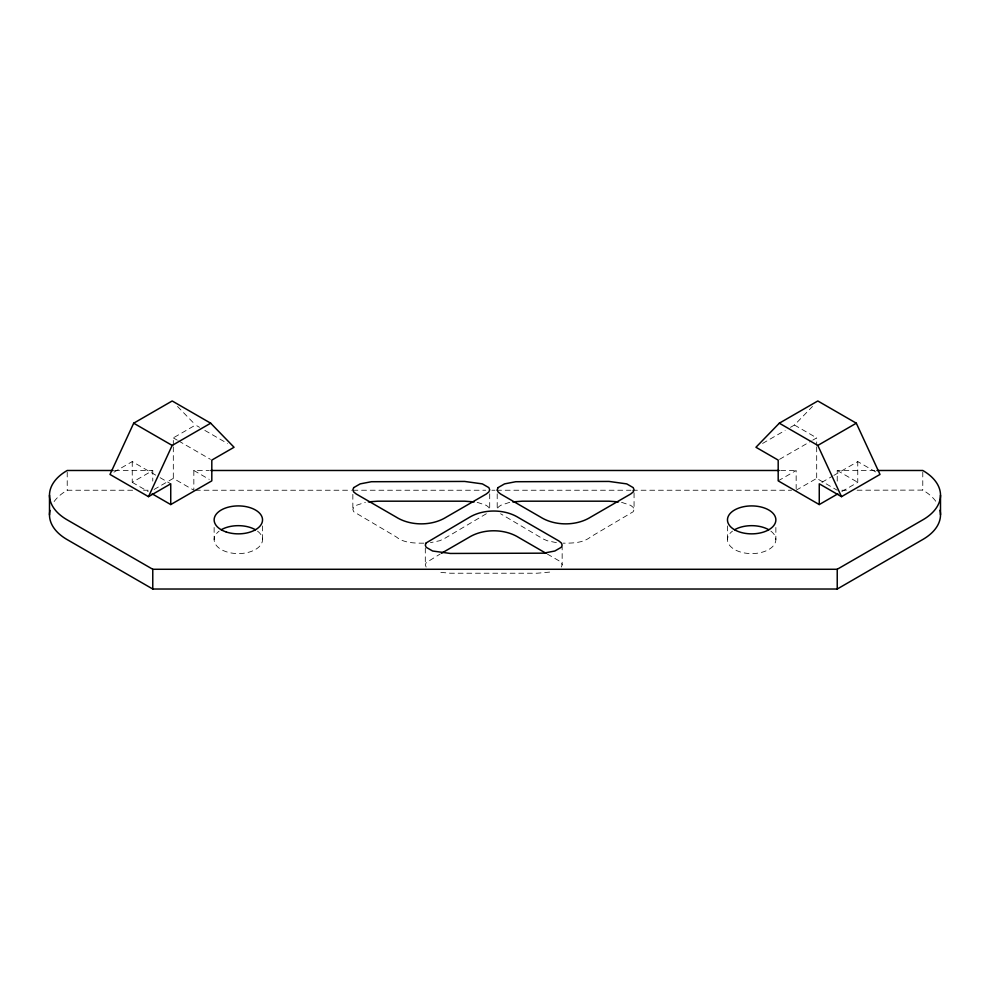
<?xml version="1.0" encoding="UTF-8"?>
<svg xmlns="http://www.w3.org/2000/svg" width="990" height="990" viewBox="0 0 990 990"><rect width="100%" height="100%" fill="white"/><g stroke="black" fill="none" stroke-linecap="round" stroke-linejoin="round"><path stroke-width="0.74" stroke-dasharray="4.95 3.71" d="M423.955 543.176C414.575 543.176 403.809 543.151 396.223 536.877L353.702 511.719L352.848 509.553L353.702 507.387L356.202 505.37L365.372 502.314M426.146 567.023L425.304 564.857L426.146 562.691L440.142 554.041M561.305 567.023L562.159 564.857L562.159 546.616M634.058 492.834L634.058 509.553L633.204 511.719L590.683 536.877C583.098 543.151 572.319 543.176 562.951 543.176M790.466 427.334L794.45 425.032L812.505 406.445M113.924 472.168L132.239 461.588L158.796 476.92M173.312 445.376L173.312 437.877L195.55 425.032L199.535 427.334M132.239 461.588L132.239 482.34L152.769 470.485L152.769 481.115M154.056 489.493L173.312 478.38L193.842 490.236L193.842 470.485L209.286 470.485M486.35 513.736L443.73 538.968L439.61 540.75L430.489 542.656M762.585 443.433L785.157 430.403M779.514 459.348L811.379 440.946M812.703 440.179L816.688 437.877L816.688 445.376M778.19 480.855L796.158 470.485L796.158 488.726M796.158 490.236L816.688 478.38L837.231 490.236M821.91 482.291L832.528 476.153M833.865 475.386L857.761 461.588L876.076 472.168M841.822 491.535L857.761 482.34L857.761 461.588M509.726 502.314L500.556 505.37L498.057 507.387L497.203 509.553L497.203 491.312M549.636 572.096L537.112 573.222L450.339 573.222L437.815 572.096M841.809 490.236L846.388 490.223M857.08 490.211L922.779 490.1A60.501 34.922 0 0 1 935.896 501.435M114.58 470.485L152.769 470.485M780.714 470.485L796.158 470.485M837.231 481.115L837.231 470.485L875.42 470.485M54.104 501.571A60.501 34.922 0 0 1 67.221 490.236L132.92 490.236M143.612 490.236L148.191 490.236M195.389 490.236L351.376 490.236M352.91 490.236L485.731 490.236M491.906 490.236L495 490.236M496.547 490.236L630.902 490.236M632.449 490.236L791.53 490.236M556.417 542.656L547.297 540.75L543.176 538.968L500.556 513.736M621.534 502.314L630.704 505.37L633.204 507.387L634.058 509.553M477.18 502.314L486.35 505.37L488.85 507.387L489.704 509.553L489.704 491.312M794.45 425.032L816.688 437.877M837.231 470.485L857.761 482.34M204.843 430.403L227.415 443.433M173.312 437.877L177.297 440.179M178.621 440.946L210.486 459.348M193.842 470.485L209.237 479.37M160.12 477.687L170.738 483.813M132.239 482.34L148.178 491.535M547.322 554.041L558.806 560.687L561.305 562.691L562.159 564.857M177.495 406.445L195.55 425.032M922.779 471.995L922.779 490.1M816.688 446.886L816.688 478.38M775.863 527.472L775.863 539.637M727.464 525.962L727.464 539.637M425.304 548.138L425.304 564.857M352.848 494.357L352.848 509.553M262.536 525.962L262.536 539.637M214.137 527.472L214.137 539.637M173.312 446.886L173.312 478.38M67.221 472.007L67.221 490.236M257.524 531.135A24.193 13.971 0 0 1 254.678 549.933A24.193 13.971 0 0 1 221.983 549.933A24.193 13.971 0 0 1 219.137 531.135M770.863 531.135A24.193 13.971 0 0 1 768.017 549.933A24.193 13.971 0 0 1 735.323 549.933A24.193 13.971 0 0 1 732.476 531.135"/><path stroke-width="1.49" d="M170.738 504.566L211.81 480.855L211.81 460.103L234.048 447.27L210.684 423.2L172.186 400.975L133.687 423.2L110.001 474.433L148.5 496.658L170.738 483.813L170.738 504.566L152.151 493.837M148.5 496.658L172.186 445.426L210.684 423.2M819.262 504.566L819.262 483.813L841.5 496.658L879.999 474.433L856.313 423.2L817.814 400.975L779.316 423.2L755.952 447.27L778.19 460.103L778.19 480.855L819.262 504.566L837.849 493.837M50.02 510.382A60.501 34.922 0 0 0 67.221 539.637L152.769 589.025L837.231 589.025L922.779 539.5A60.501 34.922 0 0 0 939.98 510.234M441.416 553.299L468.678 537.533C482.984 528.536 504.479 528.536 518.772 537.533L546.034 553.299M779.316 423.2L817.814 445.426L856.313 423.2M113.058 470.485L67.221 470.485A60.501 34.922 0 0 0 67.221 519.874L152.769 569.275L837.231 569.275L922.779 519.874A60.501 34.922 0 0 0 922.779 470.485L876.942 470.485M368.391 501.893L377.895 501.188L464.657 501.188L474.161 501.893M512.746 501.893L522.25 501.188L609.011 501.188L618.515 501.893M210.833 470.485L779.167 470.485M133.687 423.2L172.186 445.426M817.814 445.426L841.5 496.658M940.5 495.173L940.5 514.8M837.231 569.275L837.231 589.025M152.769 569.275L152.769 589.025M49.5 495.173L49.5 514.936M221.215 529.761A24.193 13.971 0 0 1 255.445 529.761M734.555 529.761A24.193 13.971 0 0 0 775.046 523.487A24.193 13.971 0 0 0 745.408 506.385A24.193 13.971 0 0 0 734.555 529.761A24.193 13.971 0 0 1 768.785 529.761M353.702 487.625L352.848 489.79L353.702 491.956L356.202 493.973L396.223 517.114C410.528 526.111 432.024 526.111 446.317 517.114L486.35 493.973L488.85 491.956L489.704 489.79L488.85 487.625L482.365 483.887L464.657 481.437L371.411 481.722L360.174 483.887L353.702 487.625M426.146 542.941L425.304 545.106L426.146 547.272L432.63 551.009L450.339 553.46L543.597 553.175L554.821 551.009L561.305 547.272L562.159 545.106L561.305 542.941L558.806 540.924L518.772 517.782C504.479 508.773 482.984 508.773 468.678 517.782L426.146 542.941M498.057 487.625L497.203 489.79L498.057 491.956L500.556 493.973L540.59 517.114C554.883 526.111 576.378 526.111 590.683 517.114L630.704 493.973L633.204 491.956L634.058 489.79L633.204 487.625L626.72 483.887L609.011 481.437L515.765 481.722L504.541 483.887L498.057 487.625M226.227 531.976A24.193 13.971 0 0 0 262.536 519.874A24.193 13.971 0 0 0 226.227 507.783A24.193 13.971 0 0 0 226.227 531.976"/></g></svg>
